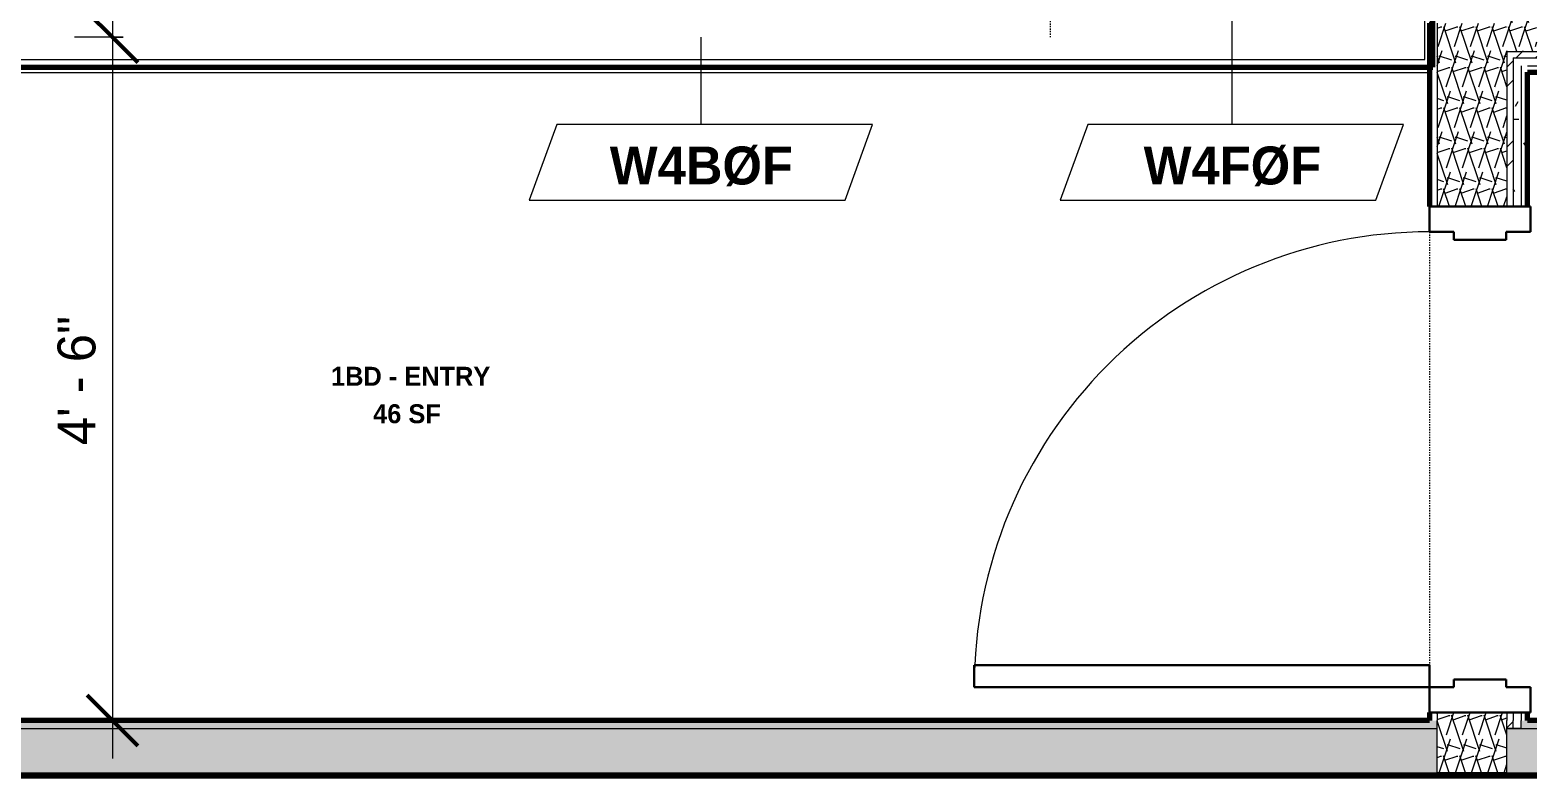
# Model space of a CAD drawing. Header units: inches. Extents: x -3861 to -1440, y -29 to 12117.
# Drawn here: x -3578.4 to -3459.3, y 11783 to 11841.9 of the extents above; entities that cross this region are included whole.
import ezdxf

# ---------------------------------------------------------------- set-up
doc = ezdxf.new("R2010")
doc.units = ezdxf.units.IN
doc.header["$MEASUREMENT"] = 0
doc.linetypes.add('Dash 3_32_', pattern=[0.1875, 0.09375, -0.09375])
for name, color, linetype, lineweight in [('0-1', 7, 'Continuous', 5), ('0-5', 250, 'Continuous', 18), ('A-ANNO-DIMS', 211, 'Continuous', 9), ('A-ANNO-DIMS-32', 211, 'Continuous', 9), ('A-AREA-IDEN', 2, 'Continuous', 9), ('A-DETL-1', 90, 'Dash 3_32_', 18), ('A-DOOR-1', 10, 'Continuous', 30), ('A-DOOR-2', 50, 'Continuous', 9), ('A-DOOR-FRAM-2', 10, 'Continuous', 30), ('A-WALL', 113, 'Continuous', 18), ('A-WALL-1', 7, 'Continuous', 70), ('A-WALL-2', 250, 'Continuous', 18), ('A-WALL-3', 113, 'Continuous', 70), ('A-WALL-IDEN', 211, 'Continuous', 9), ('A-WALL-PATT-1', 50, 'Continuous', 9), ('A-WALL-PATT-2', 253, 'Continuous', 9), ('A-WALL-PATT-3', 8, 'Continuous', 9), ('I-WALL-1', 7, 'Continuous', 70)]:
    doc.layers.add(name, color=color, linetype=linetype, lineweight=lineweight)
doc.styles.add('Century Gothic', font='ufonts.com_century-gothic.ttf', dxfattribs={"height": 3})
doc.styles.add('Century Gothic_B', font='GOTHICB.TTF', dxfattribs={"height": 3})
doc.styles.add('Century Gothic_B_1', font='GOTHICB.TTF', dxfattribs={"height": 1.5})
doc.dimstyles.new('OD_1__HACK_2', dxfattribs={"dimscale": 12, "dimtxt": 3.132505, "dimasz": 0.333333, "dimexe": 0.25, "dimexo": 0.166667, "dimgap": 0.041667, "dimtad": 1, "dimdec": 0, "dimzin": 3, "dimdsep": 46, "dimlunit": 4, "dimtxsty": 'Century Gothic', "dimblk1": 'OBLIQUE', "dimblk2": 'OBLIQUE', "dimsah": 1, "dimcen": 0.09, "dimdle": 0.25, "dimazin": 0, "dimtfac": 1, "dimtdec": 4, "dimtix": 1, "dimtmove": 0, "dimatfit": 3, "dimfxl": 1, "dimtvp": 1, "dimtfill": 1, "dimfrac": 2, "dimtolj": 1, "dimtzin": 0, "dimarcsym": 2})
pattern_1 = [(0, (0, 0), (10.24, 2.56), [0.422, -7.258, 0.422, -7.258, -40.96]), (0, (0, 0), (10.24, 2.56), [-15.36, 0.422, -14.938, 0.422, -7.258, -17.92]), (0, (0, 0), (10.24, 2.56), [-38.4, 0.422, -4.698, 0.422, -12.378]), (120, (3.84, 1.28), (-7.33702503, 7.58810013), [0.422, -7.258, 0.422, -7.258, -40.96]), (120, (3.84, 1.28), (-7.33702503, 7.58810013), [-15.36, 0.422, -14.938, 0.422, -7.258, -17.92]), (120, (3.84, 1.28), (-7.33702503, 7.58810013), [-38.4, 0.422, -4.698, 0.422, -12.378]), (240, (5.12, 6.4), (-2.90297497, -10.14810013), [0.422, -7.258, 0.422, -7.258, -40.96]), (240, (5.12, 6.4), (-2.90297497, -10.14810013), [-15.36, 0.422, -14.938, 0.422, -7.258, -17.92]), (240, (5.12, 6.4), (-2.90297497, -10.14810013), [-38.4, 0.422, -4.698, 0.422, -12.378])]
pattern_2 = [(161.57, (0.16, 0.16), (-1.279773737, -0.000426766), [0, -9.107, 1.011, 0]), (18.43, (-0.16, 0.16), (-1.279773737, 0.000426766), [0, -9.107, 1.011, 0]), (108.43, (0.16, 0.16), (0.639452382, -3.199964008), [3.035, -7.083]), (71.57, (-0.16, 0.16), (0.639452382, 3.199964008), [3.035, -7.083])]
pattern_3 = [(45, (0, 0), (-3.1678384, 3.1678384), []), (45, (0, 4.8), (-3.1678384, 3.1678384), [])]

# ---------------------------------------------------------------- blocks, each defined once
blk = doc.blocks.new('HOLLOW METAL - UNIT DOOR-2191977-1ST FLOOR - 1BD D - ADA TYPE B')
at = {"layer": 'A-DOOR-1'}
for p, q in [((16.25, -4.125), (18, -4.125)), ((16.25, -40.125), (16.25, -4.125)), ((18, -4.125), (18, -40.125)), ((18, -40.125), (16.25, -40.125))]:
    blk.add_line(p, q, dxfattribs=at)
at = {"layer": 'A-DOOR-2'}
blk.add_arc((18, -4.125), 36, 180, 270, dxfattribs=at)
at = {"layer": 'A-DOOR-FRAM-2'}
for p, q in [((-20, 3.875), (-18, 3.875)), ((-20, -4.125), (-20, 3.875)), ((-18, 3.875), (-18, 1.9375)), ((18, 3.875), (20, 3.875)), ((18, 1.9375), (18, 3.875)), ((20, 3.875), (20, -4.125)), ((-18, 1.9375), (-17.375, 1.9375)), ((-17.375, 1.9375), (-17.375, -2.1875)), ((17.375, 1.9375), (18, 1.9375)), ((17.375, -2.1875), (17.375, 1.9375)), ((-18, -2.1875), (-18, -4.125)), ((-17.375, -2.1875), (-18, -2.1875)), ((18, -2.1875), (17.375, -2.1875)), ((18, -4.125), (18, -2.1875)), ((-18, -4.125), (-20, -4.125)), ((20, -4.125), (18, -4.125))]:
    blk.add_line(p, q, dxfattribs=at)
blk = doc.blocks.new('CTR - 1st Phase - Common Walls_rvt-1-1ST FLOOR - 1BD D - ADA TYPE B')
at = {"layer": 'A-WALL-PATT-1'}
h = blk.add_hatch(dxfattribs=at)
h.set_pattern_fill('FP_1', color=256, style=0, pattern_type=2)
h.set_pattern_definition(pattern_1)
h.paths.add_polyline_path([(-3467.15, 11787.36), (-3467.15, 11787.99), (-3467.77, 11787.99), (-3467.77, 11787.36)], flags=0)
h.paths.add_polyline_path([(-3467.15, 11827.99), (-3467.15, 11842.49), (-3467.77, 11842.49), (-3467.77, 11827.99)], flags=0)
h = blk.add_hatch(dxfattribs=at)
h.set_pattern_fill('FP_1', color=256, style=0, pattern_type=2)
h.set_pattern_definition(pattern_1)
h.paths.add_polyline_path([(-3460.52, 11786.74), (-3460.52, 11787.99), (-3461.15, 11787.99), (-3461.15, 11786.74)], flags=0)
h.paths.add_polyline_path([(-3461.15, 11827.99), (-3460.52, 11827.99), (-3460.52, 11839.74), (-3461.15, 11839.74), (-3461.15, 11828.45)], flags=0)
h = blk.add_hatch(dxfattribs=at)
h.set_pattern_fill('FP_1', color=256, style=0, pattern_type=2)
h.set_pattern_definition(pattern_1)
h.paths.add_polyline_path([(-3460.02, 11839.11), (-3459.27, 11839.12), (-3459.27, 11839.74), (-3460.52, 11839.74), (-3460.52, 11839.11)], flags=0)
h = blk.add_hatch(dxfattribs=at)
h.set_pattern_fill('FP_1', color=256, style=0, pattern_type=2)
h.set_pattern_definition(pattern_1)
h.paths.add_polyline_path([(-3460.02, 11787.36), (-3460.02, 11787.99), (-3460.52, 11787.99), (-3460.52, 11787.36)], flags=0)
h.paths.add_polyline_path([(-3460.52, 11827.99), (-3460.02, 11827.99), (-3460.02, 11839.11), (-3460.52, 11839.11), (-3460.52, 11828.45)], flags=0)
h = blk.add_hatch(dxfattribs=at)
h.set_pattern_fill('FP_1', color=256, style=0, pattern_type=2)
h.set_pattern_definition(pattern_1)
h.paths.add_polyline_path([(-3460.02, 11838.61), (-3459.27, 11838.61), (-3459.27, 11839.11), (-3460.02, 11839.11)], flags=0)
h = blk.add_hatch(dxfattribs=at)
h.set_pattern_fill('FP_1', color=256, style=0, pattern_type=2)
h.set_pattern_definition(pattern_1)
h.paths.add_polyline_path([(-3460.52, 11786.74), (-3459.27, 11786.74), (-3459.27, 11787.36), (-3460.52, 11787.36)], flags=0)
h.paths.add_polyline_path([(-3742.95, 11786.74), (-3467.15, 11786.74), (-3467.15, 11787.36), (-3742.95, 11787.36)], flags=0)
at = {"layer": 'A-WALL-PATT-2'}
h = blk.add_hatch(dxfattribs=at)
h.set_pattern_fill('FP_2', color=256, style=0, pattern_type=2)
h.set_pattern_definition(pattern_2)
h.paths.add_polyline_path([(-3461.15, 11840.24), (-3459.27, 11840.24), (-3459.27, 11845.74), (-3461.65, 11845.74), (-3461.65, 11840.24)], flags=0)
h = blk.add_hatch(dxfattribs=at)
h.set_pattern_fill('FP_2', color=256, style=0, pattern_type=2)
h.set_pattern_definition(pattern_2)
h.paths.add_polyline_path([(-3467.15, 11783.24), (-3461.65, 11783.24), (-3461.65, 11787.99), (-3467.15, 11787.99), (-3467.15, 11786.74)], flags=0)
h.paths.add_polyline_path([(-3461.65, 11827.99), (-3461.65, 11842.49), (-3467.15, 11842.49), (-3467.15, 11827.99), (-3461.71, 11827.99)], flags=0)
h = blk.add_hatch(dxfattribs=at)
h.set_pattern_fill('FP_2', color=256, style=0, pattern_type=2)
h.set_pattern_definition(pattern_2)
h.paths.add_polyline_path([(-3559.64, 11783.24), (-3467.15, 11783.24), (-3467.15, 11786.74), (-3743.57, 11786.74), (-3743.57, 11783.24), (-3609.83, 11783.24)], flags=0)
h.paths.add_polyline_path([(-3461.65, 11783.24), (-3459.27, 11783.24), (-3459.27, 11786.74), (-3461.65, 11786.74)], flags=0)
at = {"layer": 'A-WALL-PATT-3'}
h = blk.add_hatch(dxfattribs=at)
h.set_pattern_fill('FP_3', color=256, style=0, pattern_type=2)
h.set_pattern_definition(pattern_3)
h.paths.add_polyline_path([(-3461.65, 11786.74), (-3461.15, 11786.74), (-3461.15, 11787.99), (-3461.65, 11787.99), (-3461.65, 11787.36)], flags=0)
h.paths.add_polyline_path([(-3461.65, 11827.99), (-3461.15, 11827.99), (-3461.15, 11840.24), (-3461.65, 11840.24), (-3461.65, 11828.45)], flags=0)
h = blk.add_hatch(dxfattribs=at)
h.set_pattern_fill('FP_3', color=256, style=0, pattern_type=2)
h.set_pattern_definition(pattern_3)
h.paths.add_polyline_path([(-3459.27, 11839.74), (-3459.27, 11840.24), (-3461.15, 11840.24), (-3461.15, 11839.74), (-3460.02, 11839.74)], flags=0)
at = {"layer": 'A-WALL-1'}
for p, q in [((-3467.77, 11787.36), (-3697.14, 11787.36)), ((-3459.27, 11787.36), (-3460.02, 11787.36)), ((-3742.95, 11782.99), (-3459.27, 11782.99))]:
    blk.add_line(p, q, dxfattribs=at)
at = {"layer": 'A-WALL-2'}
for p, q in [((-3467.15, 11842.49), (-3467.15, 11827.99)), ((-3461.65, 11840.24), (-3461.65, 11827.99)), ((-3461.65, 11840.24), (-3461.15, 11840.24)), ((-3461.15, 11840.24), (-3460.52, 11840.24)), ((-3460.52, 11840.24), (-3460.02, 11840.24)), ((-3460.02, 11840.24), (-3459.27, 11840.24)), ((-3461.15, 11839.74), (-3461.15, 11827.99)), ((-3461.15, 11839.74), (-3460.52, 11839.74)), ((-3460.52, 11839.74), (-3460.02, 11839.74)), ((-3460.52, 11839.11), (-3460.52, 11827.99)), ((-3460.02, 11839.74), (-3459.27, 11839.74)), ((-3460.02, 11839.11), (-3459.27, 11839.11)), ((-3467.15, 11787.99), (-3467.15, 11787.36)), ((-3461.65, 11787.99), (-3461.65, 11787.36)), ((-3461.15, 11787.99), (-3461.15, 11787.36)), ((-3460.52, 11787.99), (-3460.52, 11787.36)), ((-3742.95, 11786.74), (-3467.15, 11786.74)), ((-3467.15, 11786.74), (-3467.15, 11787.36)), ((-3467.15, 11783.24), (-3467.15, 11786.74)), ((-3461.65, 11786.74), (-3461.65, 11787.36)), ((-3461.65, 11783.24), (-3461.65, 11786.74)), ((-3461.15, 11786.74), (-3461.65, 11786.74)), ((-3461.65, 11786.74), (-3461.15, 11786.74)), ((-3461.15, 11786.74), (-3461.15, 11787.36)), ((-3460.52, 11786.74), (-3461.15, 11786.74)), ((-3461.15, 11786.74), (-3460.52, 11786.74)), ((-3460.52, 11786.74), (-3460.52, 11787.36)), ((-3460.52, 11786.74), (-3459.27, 11786.74)), ((-3742.95, 11783.24), (-3467.15, 11783.24)), ((-3461.65, 11783.24), (-3467.15, 11783.24)), ((-3467.15, 11783.24), (-3461.65, 11783.24)), ((-3461.65, 11783.24), (-3459.27, 11783.24))]:
    blk.add_line(p, q, dxfattribs=at)
at = {"layer": 'I-WALL-1'}
for p, q in [((-3467.77, 11842.49), (-3467.77, 11827.99)), ((-3460.02, 11827.99), (-3460.02, 11838.61)), ((-3460.02, 11838.61), (-3459.27, 11838.61)), ((-3467.77, 11787.99), (-3467.77, 11787.36)), ((-3460.02, 11787.36), (-3460.02, 11787.99))]:
    blk.add_line(p, q, dxfattribs=at)
at = {"layer": '0-5', "rotation": 270}
blk.add_blockref('HOLLOW METAL - UNIT DOOR-2191977-1ST FLOOR - 1BD D - ADA TYPE B', (-3463.65, 11807.99), dxfattribs=at)
blk = doc.blocks.new('CTR - 1st Phase -Stairs _ Elevators_rvt-1-1ST FLOOR - 1BD D - ADA TYPE B')
at = {"layer": 'A-WALL-1'}
blk.add_line((-3459.27, 11782.99), (-3747.32, 11782.99), dxfattribs=at)
blk = doc.blocks.new('Basic Wall _ INT - W4BØF - _5_8 GYP - 2X4 WOOD_BATT_ - 5_8 GYP_ - ___-2677052-1ST FLOOR - 1BD D - ADA TYPE B')
at = {"layer": 'A-WALL'}
for p, q in [((-3598.67, 11838.86), (-3467.77, 11838.86)), ((-3598.96, 11838.58), (-3467.77, 11838.58))]:
    blk.add_line(p, q, dxfattribs=at)
blk = doc.blocks.new('DIMBLOCK10-1ST FLOOR - 1BD D - ADA TYPE B')
at = {"layer": 'A-ANNO-DIMS-32', "lineweight": 50}
for p, q in [((-3571.91, 11866.74), (-3573.91, 11868.74)), ((-3571.91, 11866.74), (-3569.91, 11864.74)), ((-3571.91, 11841.36), (-3573.91, 11843.36)), ((-3571.91, 11841.36), (-3569.91, 11839.36))]:
    blk.add_line(p, q, dxfattribs=at)
at = {"layer": 'A-ANNO-DIMS-32'}
for p, q in [((-3571.08, 11866.74), (-3574.91, 11866.74)), ((-3571.91, 11866.74), (-3571.91, 11841.36)), ((-3571.91, 11866.74), (-3571.08, 11866.74)), ((-3571.08, 11841.36), (-3574.91, 11841.36)), ((-3571.91, 11841.36), (-3571.08, 11841.36))]:
    blk.add_line(p, q, dxfattribs=at)
at = {"layer": 'A-ANNO-DIMS-32', "color": 0, "insert": (-3576.26, 11848.81), "char_height": 3, "width": 12.5897, "attachment_point": 1, "rotation": 90, "line_spacing_factor": 0.984502, "style": 'Century Gothic', "bg_fill": 3, "box_fill_scale": 1.25, "bg_fill_color": 256, "bg_fill_true_color": 13158600, "bg_fill_transparency": 0}
blk.add_mtext('2\' - 1"', dxfattribs=at)
blk = doc.blocks.new('_Oblique')
at = {"color": 0, "linetype": 'ByBlock', "lineweight": -2}
blk.add_line((-0.5, -0.5), (0.5, 0.5), dxfattribs=at)
blk = doc.blocks.new('DIMBLOCK11-1ST FLOOR - 1BD D - ADA TYPE B')
at = {"layer": 'A-ANNO-DIMS-32', "lineweight": 50}
for p, q in [((-3571.91, 11841.36), (-3573.91, 11843.36)), ((-3571.91, 11841.36), (-3569.91, 11839.36)), ((-3571.91, 11787.36), (-3573.91, 11789.36)), ((-3571.91, 11787.36), (-3569.91, 11785.36))]:
    blk.add_line(p, q, dxfattribs=at)
at = {"layer": 'A-ANNO-DIMS-32'}
for p, q in [((-3571.08, 11841.36), (-3574.91, 11841.36)), ((-3571.91, 11841.36), (-3571.91, 11784.36)), ((-3571.91, 11841.36), (-3571.08, 11841.36)), ((-3571.08, 11787.36), (-3574.91, 11787.36)), ((-3571.91, 11787.36), (-3571.08, 11787.36))]:
    blk.add_line(p, q, dxfattribs=at)
at = {"layer": 'A-ANNO-DIMS-32', "color": 0, "insert": (-3576.26, 11809.12), "char_height": 3, "width": 12.5897, "attachment_point": 1, "rotation": 90, "line_spacing_factor": 0.984502, "style": 'Century Gothic', "bg_fill": 3, "box_fill_scale": 1.25, "bg_fill_color": 256, "bg_fill_true_color": 13158600, "bg_fill_transparency": 0}
blk.add_mtext('4\' - 6"', dxfattribs=at)
blk = doc.blocks.new('Wall Tag - ONE-2663183-1ST FLOOR - 1BD D - ADA TYPE B')
at = {"layer": 'A-WALL-IDEN'}
for p, q in [((-0.3561, 0.0937), (-0.4244, -0.0937)), ((0.4244, 0.0937), (-0.3561, 0.0937)), ((0.3561, -0.0937), (0.4244, 0.0937)), ((-0.4244, -0.0937), (0.3561, -0.0937))]:
    blk.add_line(p, q, dxfattribs=at)

msp = doc.modelspace()

# ---------------------------------------------------------------- linework, layer by layer
at = {"layer": 'A-DETL-1'}
for p, q in [((-3467.77, 12085.38), (-3467.77, 11787.36)), ((-3497.74, 11841.36), (-3497.74, 11869.25)), ((-3467.77, 11787.36), (-3742.95, 11787.36))]:
    msp.add_line(p, q, dxfattribs=at)
at = {"layer": 'A-WALL'}
for p, q in [((-3468.13, 11839.61), (-3468.13, 11843.11)), ((-3597.92, 11839.61), (-3468.13, 11839.61))]:
    msp.add_line(p, q, dxfattribs=at)
at = {"layer": 'A-WALL-3'}
for p, q in [((-3467.5, 11838.99), (-3467.5, 11843.74)), ((-3598.55, 11838.99), (-3467.5, 11838.99))]:
    msp.add_line(p, q, dxfattribs=at)
at = {"layer": 'A-WALL-IDEN'}
for p, q in [((-3483.4, 11845.93), (-3483.4, 11834.48)), ((-3525.38, 11841.36), (-3525.38, 11834.48))]:
    msp.add_line(p, q, dxfattribs=at)

# ---------------------------------------------------------------- block references
at = {"layer": '0-1'}
for name in ['CTR - 1st Phase - Common Walls_rvt-1-1ST FLOOR - 1BD D - ADA TYPE B', 'CTR - 1st Phase -Stairs _ Elevators_rvt-1-1ST FLOOR - 1BD D - ADA TYPE B']:
    msp.add_blockref(name, (0, 0), dxfattribs=at)
at = {"layer": 'A-WALL'}
msp.add_blockref('Basic Wall _ INT - W4BØF - _5_8 GYP - 2X4 WOOD_BATT_ - 5_8 GYP_ - ___-2677052-1ST FLOOR - 1BD D - ADA TYPE B', (0, 0), dxfattribs=at)
at = {"layer": 'A-WALL-IDEN', "xscale": 31.99999999999999, "yscale": 31.99999999999999, "zscale": 31.99999999999999}
for p in [(-3525.38, 11831.48), (-3483.4, 11831.48)]:
    msp.add_blockref('Wall Tag - ONE-2663183-1ST FLOOR - 1BD D - ADA TYPE B', p, dxfattribs=at)

# ---------------------------------------------------------------- texts
at = {"layer": 'A-AREA-IDEN', "char_height": 1.5, "attachment_point": 1, "style": 'Century Gothic_B_1'}
for s, insert, width in [('1BD - ENTRY', (-3554.63, 11815.32), 13.837), ('46 SF', (-3551.3, 11812.36), 5.757)]:
    msp.add_mtext(s, dxfattribs=dict(at, insert=insert, width=width))
at = {"layer": 'A-WALL-IDEN', "char_height": 3, "attachment_point": 1, "style": 'Century Gothic_B'}
for s, insert, width in [('W4BØF', (-3532.59, 11832.73), 17.372), ('W4FØF', (-3490.37, 11832.73), 16.766)]:
    msp.add_mtext(s, dxfattribs=dict(at, insert=insert, width=width))

# ---------------------------------------------------------------- next in the draw order: dimensions: what is measured, and where the dimension line sits
at = {"layer": 'A-ANNO-DIMS'}
dim = msp.add_linear_dim(base=(-3571.91, 11841.36), p1=(-3569.08, 11866.74), p2=(-3569.08, 11841.36), angle=90, dimstyle='OD_1__HACK_2', override={"dimpost": '<>', "dimfxl": 25.375}, dxfattribs=at)
dim.commit()
dim.dimension.update_dxf_attribs({"geometry": 'DIMBLOCK10-1ST FLOOR - 1BD D - ADA TYPE B', "text_midpoint": (-3573.95, 11854.05)})

# ---------------------------------------------------------------- next in the draw order: dimensions: what is measured, and where the dimension line sits
dim = msp.add_linear_dim(base=(-3571.91, 11787.36), p1=(-3569.08, 11841.36), p2=(-3569.08, 11787.36), angle=90, dimstyle='OD_1__HACK_2', override={"dimpost": '<>', "dimfxl": 54}, dxfattribs=at)
dim.commit()
dim.dimension.update_dxf_attribs({"geometry": 'DIMBLOCK11-1ST FLOOR - 1BD D - ADA TYPE B', "text_midpoint": (-3573.99, 11814.36)})

doc.saveas('drawing.dxf')
